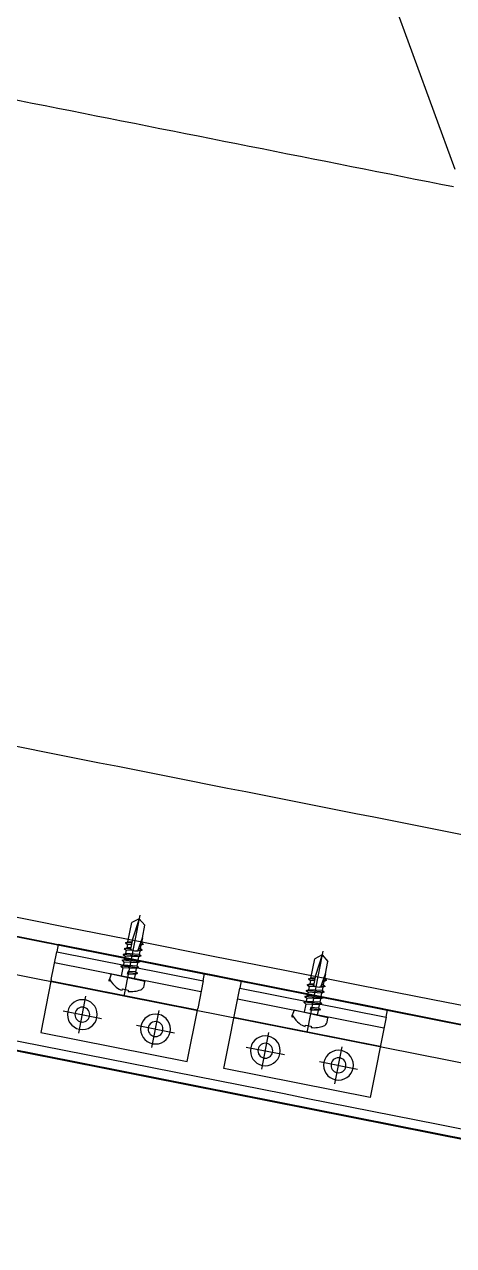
# Model space of a CAD drawing. Header units: inches. Extents: x 0 to 1813292486, y 0 to 3473589894.
# Drawn here: x 600493951.4 to 600494066.5, y 3473210644.8 to 3473210972 of the extents above; entities that cross this region are included whole.
import ezdxf

# ---------------------------------------------------------------- set-up
doc = ezdxf.new("R2010")
doc.units = ezdxf.units.IN
doc.header["$LTSCALE"] = 1000
doc.header["$MEASUREMENT"] = 0
for name, pattern in [('AX-MALL-WALL-P02-QT$0$CENTER', [2, 1.25, -0.25, 0.25, -0.25]), ('AX-MALL-WALL-P02-QT$0$DASHED', [0.75, 0.5, -0.25]), ('AX-MALL-WALL-P02-QT$0$HIDDEN', [0.375, 0.25, -0.125]), ('AX-MALL-WALL-P02-QT$0$HIDDENX2', [0.75, 0.5, -0.25])]:
    doc.linetypes.add(name, pattern=pattern)
for name, color, linetype in [('A-Anno-Note', 241, 'Continuous'), ('AX-MALL-P02-200$0$A-Anno-Note', 241, 'Continuous'), ('AX-MALL-WALL-P02$0$A-Anno-Note', 241, 'Continuous'), ('AX-MALL-WALL-P02-QT$0$A-Anno-Note', 241, 'Continuous'), ('AX-MALL-WALL-P02-QT$0$A-Detl-Fine', 152, 'Continuous'), ('AX-MALL-WALL-P02-QT$0$A-Detl-Patt', 8, 'Continuous'), ('AX-MALL-WALL-P02-QT$0$A-Detl-Thin', 131, 'Continuous'), ('AX-MALL-WALL-P02-QT$0$A-Wall', 2, 'Continuous'), ('AX-MALL-WALL-P02-QT$0$A-Wall-Patt', 13, 'Continuous'), ('AX-MALL-WALL-P02-QT$0$AP', 3, 'Continuous'), ('AX-MALL-WALL-P02-QT$0$C18', 4, 'AX-MALL-WALL-P02-QT$0$CENTER'), ('AX-MALL-WALL-P02-QT$0$DASH', 8, 'AX-MALL-WALL-P02-QT$0$DASHED'), ('AX-MALL-WALL-P02-QT$0$L18', 6, 'Continuous'), ('AX-MALL-WALL-P02-QT$0$PJ', 96, 'Continuous'), ('AX-MALL-WALL-P02-QT$0$STSF', 2, 'Continuous'), ('AX-MALL-WALL-P02-QT$0$tc', 4, 'Continuous'), ('AX-MALL-WALL-P02-QT$0$WZ', 2, 'Continuous'), ('AX-MALL-WALL-P02-QT$0$XX', 6, 'AX-MALL-WALL-P02-QT$0$HIDDEN'), ('AX-MALL-WALL-P02-QT$0$zx', 1, 'AX-MALL-WALL-P02-QT$0$CENTER'), ('AX-MALL-WALL-P02-QT$0$尺寸标注', 8, 'Continuous')]:
    doc.layers.add(name, color=color, linetype=linetype)

# ---------------------------------------------------------------- blocks, each defined once
blk = doc.blocks.new('AX-MALL-WALL-P02-QT$0$tj')
at = {"layer": 'AX-MALL-WALL-P02-QT$0$A-Detl-Patt'}
h = blk.add_hatch(dxfattribs=at)
h.set_pattern_fill('STEEL', color=256, scale=100.0000000000001, angle=50.43183869082386)
h.set_pattern_definition([(75.00000000004839, (-14278.19445574284, 156289.8254051208), (-153.3407249234246, 41.08752340989569), []), (75.00000000004839, (-14317.88195610046, 156358.5661673546), (-153.3407249234246, 41.08752340989569), [])])
edge = h.paths.add_edge_path()
edge.add_line((88101.273016572, 47666.64152574539), (87883.93542659283, 47459.84604215622))
edge.add_line((87883.93542659283, 47459.84604215622), (91571.54751467705, 43584.64122533798))
edge.add_arc((262949.389629302, 558937.705083496), 543101.4133620498, 251.6057364187558, 260.0288666978238)
edge.add_arc((172180.8466627672, -2862.146247219684), 27099.9982179492, 64.7128659603706, 96.9316049602786, ccw=False)
edge.add_arc((262948.9730309481, 558936.3205539446), 543099.9677998082, 261.6155114784545, 271.7251478115656)
edge.add_line((279298.9759148359, 16082.51663446426), (279298.9759315252, 16382.65274763107))
edge.add_arc((262948.9742454757, 558936.3204835369), 542799.9676941936, 261.62020364125146, 271.7261014454634, ccw=False)
edge.add_arc((172180.8456921196, -2862.14609140989), 27400.00151046549, 64.80631838577902, 96.83815911678944)
edge.add_arc((262949.394896181, 558937.7037490648), 542801.4137571028, 251.6136389015772, 260.02417327084333, ccw=False)
edge.add_line((91737.26096642017, 43845.69257831573), (88101.273016572, 47666.64152574539))
blk.add_lwpolyline([(88103.03003954887, 47737.33037519455), (87813.24658572674, 47461.60306501389), (91543.92713344097, 43541.13421487808, 0.03677856867194786), (168908.9495433569, 23989.2463850975, -0.1416543586965341), (183742.0972260237, 21592.70785188675, 0.04416604653312874), (279348.9759123325, 16034.00206041336), (279348.9759345055, 16434.18465709686, -0.04414427716130016), (183859.0483468771, 21979.79425859451, 0.1405450684183163), (168919.8474783897, 24393.46752309799, -0.03670519880877311), (91764.87840116024, 43889.20268630981), (88103.03007543087, 47737.33033752441)], format="xyb", dxfattribs=at)
blk.add_lwpolyline([(88101.273016572, 47666.64152574539), (87883.93542659283, 47459.84604215622), (91571.54751467705, 43584.64122533798, 0.0367693963449814), (168910.2986617088, 24039.77597379684, -0.1415142461245126), (183756.7420067787, 21641.08926153183, 0.04414024362697595), (279298.9759148359, 16082.51663446426), (279298.9759315252, 16382.65274763107, -0.04412389944666065), (183844.4648458958, 21931.40288829803, 0.1406825130026793), (168918.4574091434, 24342.94360637665, -0.03671436212623864), (91737.26096642017, 43845.69257831573)], format="xyb", close=True, dxfattribs=at)
blk = doc.blocks.new('AX-MALL-WALL-P02-QT$0$jjzx2')
at = {"layer": 'AX-MALL-WALL-P02-QT$0$A-Detl-Fine'}
for points in [[(171988.7840921879, -126999.4692630768), (171940.0626193285, -127244.6757264137), (172332.4945236444, -127322.4992341995), (172381.034398675, -127077.2567591667)], [(172018.2088698149, -127005.3158397675), (171975.3361392021, -127221.0866293907), (172308.8923667669, -127287.2344503403), (172351.6052997112, -127071.4319729805)]]:
    blk.add_lwpolyline(points, dxfattribs=at)
blk = doc.blocks.new('*U198')
at = {"layer": 'AX-MALL-WALL-P02-QT$0$C18', "color": 1, "ltscale": 2}
blk.add_line((0, 5.142561988594025), (0, -17.03404386090006), dxfattribs=at)
at = {"layer": 'AX-MALL-WALL-P02-QT$0$L18', "color": 4}
for p, q in [((-1.790000000000873, -1.147816335795142), (-1.790000000000873, 0)), ((1.790000000000873, -2.247816335793686), (1.790000000000873, 0)), ((-2.399999999999636, -1.5), (-1.790000000000873, -1.147816335795142)), ((-2.399999999999636, -1.5), (0.2342809638412291, -1.225595732932561)), ((-2.399999999999636, -1.5), (-1.790000000000873, -1.852183664204858)), ((-2.399999999999636, -3.100000000000364), (2.399999999999636, -2.600000000000364)), ((-2.399999999999636, -3.100000000000364), (-1.790000000000873, -2.747816335793686)), ((-2.399999999999636, -3.100000000000364), (-1.790000000000873, -3.452183664205222)), ((-1.790000000000873, -1.147816335795142), (0.2342809638412291, -0.8650955307894037)), ((-1.790000000000873, -1.852183664204858), (0.2342809638412291, -1.56946285919912)), ((-1.790000000000873, -2.747816335793686), (-1.790000000000873, -1.852183664204858)), ((-1.790000000000873, -2.747816335793686), (1.790000000000873, -2.247816335793686)), ((-1.790000000000873, -3.452183664205222), (1.790000000000873, -2.952183664205222)), ((0.2342809638412291, -0.8650955307894037), (0.2342809638412291, -1.56946285919912)), ((2.399999999999636, -2.600000000000364), (1.790000000000873, -2.247816335793686)), ((2.399999999999636, -2.600000000000364), (1.790000000000873, -2.952183664205222)), ((1.790000000000873, -3.84781633579405), (1.790000000000873, -2.952183664205222)), ((-2.399999999999636, -4.700000000000728), (2.399999999999636, -4.200000000000728)), ((-2.399999999999636, -4.700000000000728), (-1.790000000000873, -4.34781633579405)), ((-2.399999999999636, -4.700000000000728), (-1.790000000000873, -5.052183664205586)), ((-2.399999999999636, -6.299999999999272), (2.399999999999636, -5.799999999999272)), ((-2.399999999999636, -6.299999999999272), (-1.790000000000873, -5.947816335794414)), ((-2.399999999999636, -6.299999999999272), (-1.790000000000873, -6.65218366420595)), ((-1.790000000000873, -4.34781633579405), (-1.790000000000873, -3.452183664205222)), ((-1.790000000000873, -4.34781633579405), (1.790000000000873, -3.84781633579405)), ((-1.790000000000873, -5.052183664205586), (1.790000000000873, -4.552183664205586)), ((-1.790000000000873, -5.947816335794414), (-1.790000000000873, -5.052183664205586)), ((-1.790000000000873, -5.947816335794414), (1.790000000000873, -5.447816335794414)), ((-1.790000000000873, -6.65218366420595), (1.790000000000873, -6.15218366420595)), ((2.399999999999636, -4.200000000000728), (1.790000000000873, -3.84781633579405)), ((2.399999999999636, -4.200000000000728), (1.790000000000873, -4.552183664205586)), ((1.790000000000873, -5.447816335794414), (1.790000000000873, -4.552183664205586)), ((2.399999999999636, -5.799999999999272), (1.790000000000873, -5.447816335794414)), ((2.399999999999636, -5.799999999999272), (1.790000000000873, -6.15218366420595)), ((1.790000000000873, -7.047816335794778), (1.790000000000873, -6.15218366420595)), ((-2.399999999999636, -7.899999999999636), (-1.790000000000873, -7.547816335794778)), ((-2.399999999999636, -7.899999999999636), (-1.273355612604064, -7.78264120964559)), ((-2.399999999999636, -7.899999999999636), (-1.790000000000873, -8.252183664206314)), ((-2.399999999999636, -9.5), (-1.790000000000873, -9.147816335795142)), ((-2.399999999999636, -9.5), (-1.518995326587174, -9.408228679852982)), ((-2.399999999999636, -9.5), (-1.790000000000873, -9.852183664204858)), ((-1.790000000000873, -7.547816335794778), (-1.790000000000873, -6.65218366420595)), ((-1.790000000000873, -7.547816335794778), (-0.9175382126813929, -7.425964130861757)), ((-1.790000000000873, -8.252183664206314), (-1.334698446698894, -8.188594061788535)), ((-1.790000000000873, -9.147816335795142), (-1.790000000000873, -8.252183664206314)), ((-1.790000000000873, -9.147816335795142), (-1.472953762578982, -9.103536135036848)), ((0.4333070988686814, -7.237298584555901), (1.790000000000873, -7.047816335794778)), ((0.7141825614198751, -7.575605983185596), (2.399999999999636, -7.399999999999636)), ((0.7141825614198751, -7.90243749641013), (1.790000000000873, -7.752183664206314)), ((0.7141825614198751, -8.798070167998958), (1.790000000000873, -8.647816335795142)), ((0.7141825614198751, -9.17560598318596), (2.399999999999636, -9)), ((0.7141825614198751, -9.502437496410494), (1.790000000000873, -9.352183664204858)), ((2.399999999999636, -7.399999999999636), (1.790000000000873, -7.047816335794778)), ((2.399999999999636, -7.399999999999636), (1.790000000000873, -7.752183664206314)), ((1.790000000000873, -8.647816335795142), (1.790000000000873, -7.752183664206314)), ((2.399999999999636, -9), (1.790000000000873, -8.647816335795142)), ((2.399999999999636, -9), (1.790000000000873, -9.352183664204858)), ((1.790000000000873, -9.352183664204858), (1.790000000000873, -14.60000000000036)), ((-1.790000000000873, -9.852183664204858), (-1.581684194792615, -9.823089278002954)), ((-1.790000000000873, -11.20167565273914), (-1.790000000000873, -9.852183664204858)), ((-1.790000000000873, -11.20167565273914), (-1.790000000000873, -14.60000000000036)), ((0, -16), (-1.790000000000873, -14.60000000000036)), ((0, -16), (1.790000000000873, -14.60000000000036))]:
    blk.add_line(p, q, dxfattribs=at)
blk.add_lwpolyline([(4.549999999999272, 0, 0.414213562373095), (4.75, 0.2000000000007276), (4.75, 1.39147638815848, 0.2654033233867933), (4.06568705400241, 2.589861303315047, 0.108659312189883), (0.7999999999992724, 3.659899496853541), (0.7999999999992724, 3.315608971053734), (-0.7999999999992724, 3.315608971053734), (-0.7999999999992724, 3.659899496853541, 0.1086593121898847), (-4.06568705400241, 2.589861303315047, 0.2654033233867933), (-4.75, 1.39147638815848), (-4.75, 0.2000000000007276, 0.414213562373095), (-4.549999999999272, 0)], format="xyb", close=True, dxfattribs=at)
blk.add_lwpolyline([(0, -16), (0.7141825614198751, -10.25704931750261), (0.7141825614198751, -7.536688384094305, 0.4176573264866609), (0.4106596181591158, -7.236709070022698, 0.08336651052848376), (-1.234698998669046, -7.526820576113096), (-1.790000000000873, -11.20167565273914)], format="xyb", dxfattribs=at)
blk = doc.blocks.new('AX-MALL-WALL-P02-QT$0$盘头自钻自攻钉ST4-8')
at = {"layer": 'AX-MALL-WALL-P02-QT$0$尺寸标注'}
blk.add_blockref('*U198', (0, 0), dxfattribs=at)
blk = doc.blocks.new('AX-MALL-WALL-P02-QT$0$A$C61293B14')
at = {"layer": 'AX-MALL-WALL-P02-QT$0$tc'}
for radius in [4, 2]:
    blk.add_circle((0, 0), radius, dxfattribs=at)
at = {"layer": 'AX-MALL-WALL-P02-QT$0$zx'}
for p, q in [((0, 5.036975615854317), (0, -5.036975615847041)), ((-5.199824257346336, 0), (5.199824257317232, 0))]:
    blk.add_line(p, q, dxfattribs=at)
blk = doc.blocks.new('AX-MALL-WALL-P02-QT$0$A$C41DD6A87')
at = {"layer": 'AX-MALL-WALL-P02-QT$0$tc'}
h = blk.add_hatch(dxfattribs=at)
h.set_pattern_fill('ANSI31', color=256, scale=0.5, angle=-90.00000000000001, style=0)
h.set_pattern_definition([(225.0000000000001, (28362.68611018802, -179426.704915055), (-1.122532015133644, 1.122532015133644), [])])
h.paths.add_polyline_path([(40, 20), (0, 20), (0, 22), (40, 22)])
at = {"layer": 'AX-MALL-WALL-P02-QT$0$PJ'}
for points in [[(40, 20), (0, 20), (0, 22), (40, 22)], [(40, 20), (0, 20), (0, -2.00031700823456), (40, -2.00031700823456)]]:
    blk.add_lwpolyline(points, close=True, dxfattribs=at)
at = {"layer": 'AX-MALL-WALL-P02-QT$0$XX'}
for p, q in [((0, 17), (40, 17)), ((0, 11.99968299176544), (40, 11.99968299176544))]:
    blk.add_line(p, q, dxfattribs=at)
at = {"layer": 'AX-MALL-WALL-P02-QT$0$tc', "rotation": 180}
for p in [(10.00773325189948, 4.856510433368385), (30.00773325189948, 4.856510433368385)]:
    blk.add_blockref('AX-MALL-WALL-P02-QT$0$A$C61293B14', p, dxfattribs=at)
at = {"layer": 'AX-MALL-WALL-P02-QT$0$WZ', "extrusion": (1.112429078900672e-34, 1.017801628166565e-23, -1), "zscale": -1, "rotation": 180}
blk.add_blockref('AX-MALL-WALL-P02-QT$0$盘头自钻自攻钉ST4-8', (-20, 17), dxfattribs=at)
blk = doc.blocks.new('AX-MALL-WALL-P02-QT$0$A$C715D18B8')
at = {"layer": 'AX-MALL-WALL-P02-QT$0$tc'}
h = blk.add_hatch(dxfattribs=at)
h.set_pattern_fill('ANSI31', color=256, scale=0.5, angle=-180, style=0)
h.set_pattern_definition([(225, (28362.68611018802, -179426.704915055), (-1.122532015133644, 1.122532015133644), [])])
h.paths.add_polyline_path([(40, 20), (0, 20), (0, 22), (40, 22)])
at = {"layer": 'AX-MALL-WALL-P02-QT$0$PJ'}
blk.add_line((0, 17), (40, 17), dxfattribs=at)
blk.add_lwpolyline([(40, 20), (0, 20), (0, 22), (40, 22)], close=True, dxfattribs=at)
blk.add_lwpolyline([(40, 12.49968299269676), (40, 20), (0, 20), (0, 12.49968299269676)], dxfattribs=at)
at = {"layer": 'AX-MALL-WALL-P02-QT$0$XX'}
blk.add_line((0, 11.99968299269676), (40, 11.99968299269676), dxfattribs=at)
blk.add_lwpolyline([(40, 12.49968299269676), (40, -2.000317007303238), (0, -2.000317007303238), (0, 12.49968299269676)], dxfattribs=at)
at = {"layer": 'AX-MALL-WALL-P02-QT$0$tc', "rotation": 180}
for p in [(10.00773325189948, 4.856510434299707), (30.00773325189948, 4.856510434299707)]:
    blk.add_blockref('AX-MALL-WALL-P02-QT$0$A$C61293B14', p, dxfattribs=at)
at = {"layer": 'AX-MALL-WALL-P02-QT$0$WZ', "extrusion": (1.112470375349305e-34, 1.017801628166565e-23, -1), "zscale": -1, "rotation": 180}
blk.add_blockref('AX-MALL-WALL-P02-QT$0$盘头自钻自攻钉ST4-8', (-20, 17), dxfattribs=at)
blk = doc.blocks.new('AX-MALL-WALL-P02-QT$0$A$C4D6066B9')
at = {"rotation": 180}
for name, p in [('AX-MALL-WALL-P02-QT$0$A$C715D18B8', (0, 22)), ('AX-MALL-WALL-P02-QT$0$A$C41DD6A87', (50, 22))]:
    blk.add_blockref(name, p, dxfattribs=at)
blk = doc.blocks.new('AX-MALL-WALL-P02-QT$0$500C')
at = {"layer": 'AX-MALL-WALL-P02-QT$0$AP'}
blk.add_line((-34.54590698704123, -219.3597938865423), (353.4067084528506, -335.8158203642815), dxfattribs=at)
blk.add_lwpolyline([(347.6493687648326, -354.9692284148186), (-21.10058393515646, -244.1263797897846), (-35.50388870947063, -292.0927163790911)], dxfattribs=at)
blk.add_arc((-249916.0860368554, -832929.8523167521), 869377.4897438963, 73.26994203399087, 73.29528541694225, dxfattribs=at)
at = {"layer": 'AX-MALL-WALL-P02-QT$0$DASH', "color": 8, "linetype": 'AX-MALL-WALL-P02-QT$0$HIDDENX2', "ltscale": 20}
blk.add_lwpolyline([(333.7753345370293, -314.2517844103277, 8.805785796117746e-05), (27.30207003466785, -222.2000698763877, 8.805785796117746e-05)], format="xyb", dxfattribs=at)
at = {"layer": 'AX-MALL-WALL-P02-QT$0$STSF'}
for points in [[(40.24286014027894, -179.1009287647903, -8.805580724741012e-05), (346.7241675164551, -271.1550590358675)], [(332.3365753106773, -319.0403094552457, 8.805808583073339e-05), (25.86420446448028, -226.9888633433729, 8.805808583073339e-05)]]:
    blk.add_lwpolyline(points, format="xyb", dxfattribs=at)
at = {"layer": 'AX-MALL-WALL-P02-QT$0$tc', "xscale": -1, "rotation": 163.2968720435208}
blk.add_blockref('AX-MALL-WALL-P02-QT$0$A$C4D6066B9', (177.7612921781838, -272.5743938405067), dxfattribs=at)
blk = doc.blocks.new('AX-MALL-WALL-P02-QT$0$mqst2')
at = {"color": 6, "rotation": 5.523466613607801}
blk.add_blockref('AX-MALL-WALL-P02-QT$0$500C', (280206.509829402, -36302.18988323212), dxfattribs=at)
blk = doc.blocks.new('AX-MALL-WALL-P02-QT')
at = {"layer": 'AX-MALL-WALL-P02-QT$0$A-Wall-Patt'}
h = blk.add_hatch(dxfattribs=at)
h.set_pattern_fill('普通砖', color=256, scale=200, style=0)
h.set_pattern_definition([(45, (0, 359.0227), (-353.55353201463, 353.55353201463), [])])
h.paths.add_polyline_path([(600302132.3948904, 3473100888.345242, 0.0001033773209163637), (600302322.4682735, 3473100771.145642), (600302381.1746947, 3473100891.594193), (600302323.7417495, 3473101005.31061, -4.698040265919449e-05), (600302237.3998325, 3473101058.562639)])
at = {"layer": 'AX-MALL-WALL-P02-QT$0$A-Wall'}
blk.add_arc((600585654.1975504, 3473560489.029258), 540016.1121033257, 238.3300932656838, 238.353785602343, dxfattribs=at)
at = {"layer": 'AX-MALL-WALL-P02-QT$0$A-Anno-Note'}
for name, p, rotation in [('AX-MALL-WALL-P02-QT$0$mqst2', (600052179.2710491, 3473232742.396311), 339.5681613092181), ('AX-MALL-WALL-P02-QT$0$jjzx2', (600185298.4270658, 3473279938.045597), 339.5681613092246)]:
    blk.add_blockref(name, p, dxfattribs=dict(at, rotation=rotation))
at = {"layer": 'AX-MALL-WALL-P02-QT$0$A-Detl-Thin', "rotation": 339.5681613091762}
blk.add_blockref('AX-MALL-WALL-P02-QT$0$tj', (600144118.6961328, 3473128496.287411), dxfattribs=at)
blk = doc.blocks.new('AX-MALL-WALL-P02')
at = {"layer": 'AX-MALL-WALL-P02$0$A-Anno-Note'}
blk.add_blockref('AX-MALL-WALL-P02-QT', (0, 0), dxfattribs=at)
blk = doc.blocks.new('AX-MALL-P02-200')
at = {"layer": 'AX-MALL-P02-200$0$A-Anno-Note'}
blk.add_blockref('AX-MALL-WALL-P02', (0, 0), dxfattribs=at)

msp = doc.modelspace()

# ---------------------------------------------------------------- block references
at = {"layer": 'A-Anno-Note', "rotation": 20.43183869077545}
msp.add_blockref('AX-MALL-P02-200', (1250392458.527329, 9048125.682563305), dxfattribs=at)

doc.saveas('drawing.dxf')
